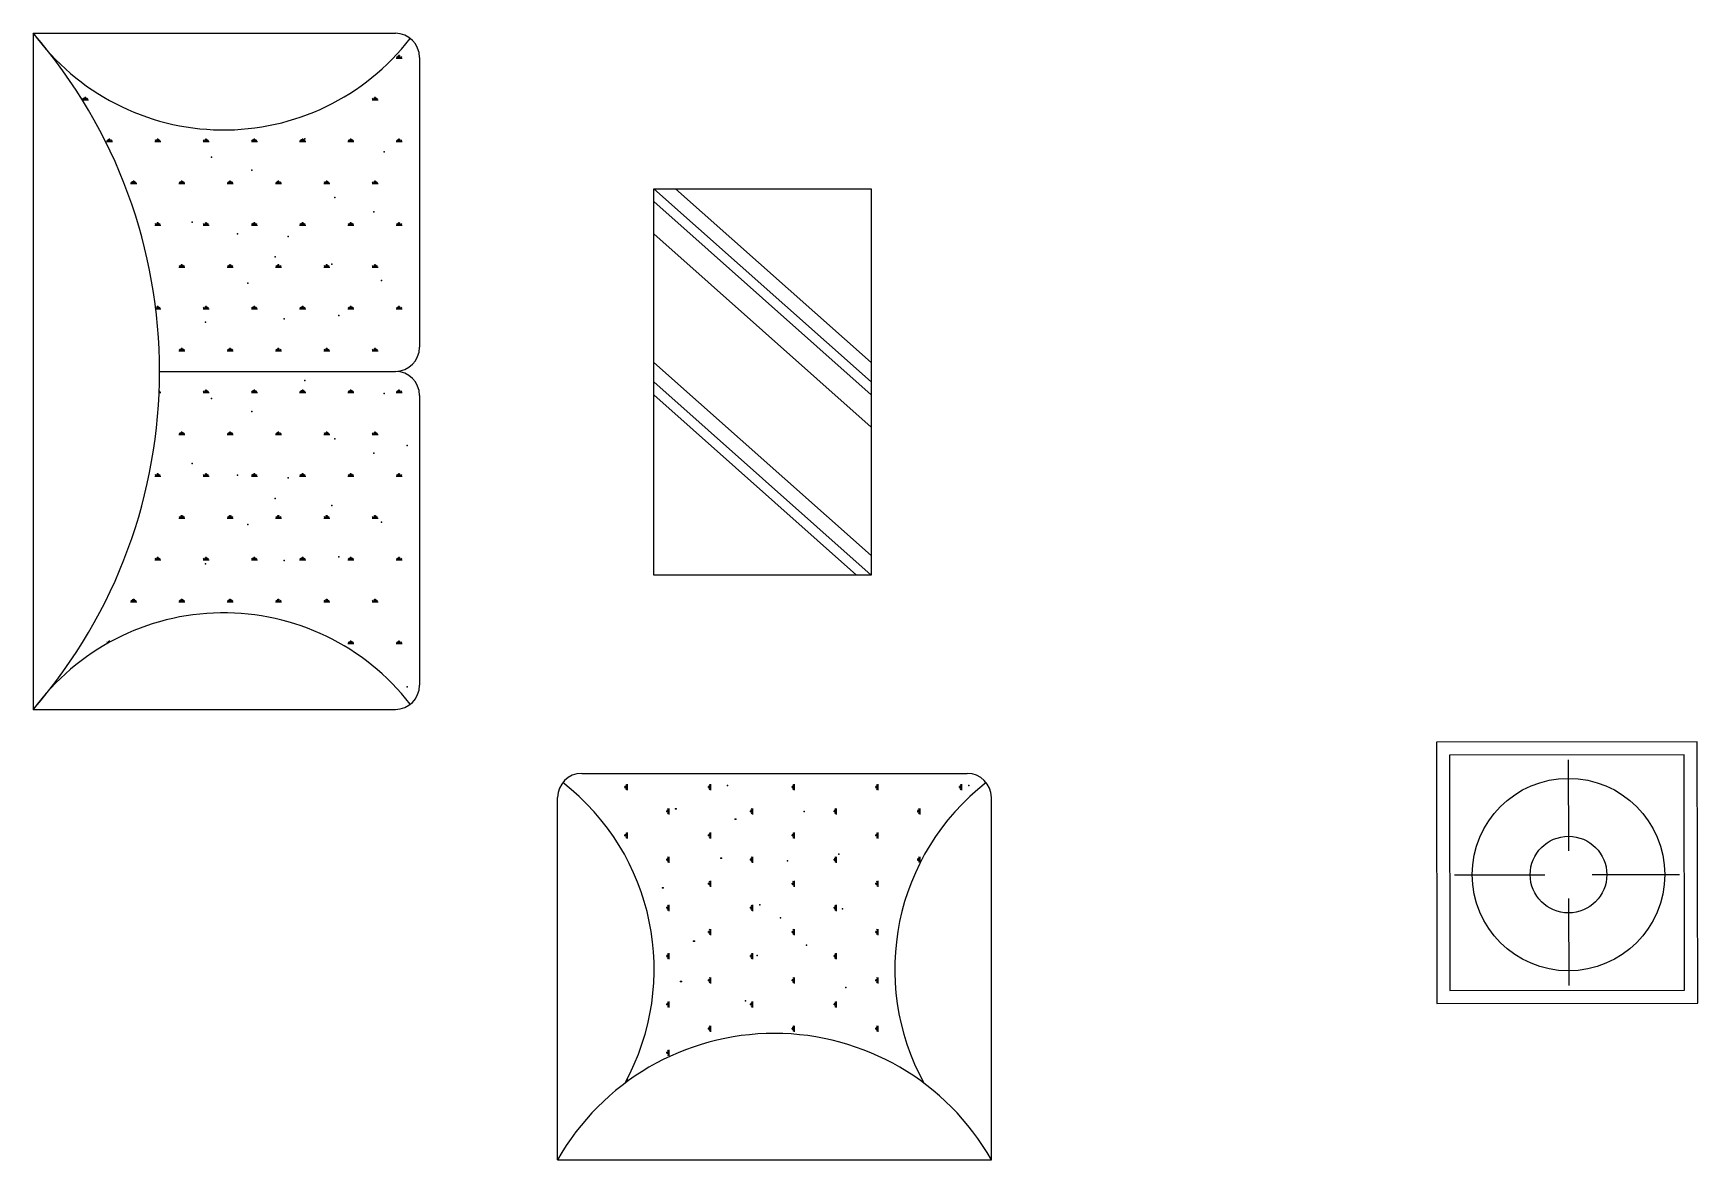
# Model space of a CAD drawing. Extents: x -42728 to 99010, y -18674 to 47645.
# Drawn here: x -4354 to -906, y 2883 to 5215 of the extents above; entities that cross this region are included whole.
import ezdxf

# ---------------------------------------------------------------- set-up
doc = ezdxf.new("R2010")
doc.units = 0
doc.header["$LTSCALE"] = 100
doc.header["$MEASUREMENT"] = 0
doc.layers.add('1-门窗', color=3, linetype='CONTINUOUS')

msp = doc.modelspace()

# ---------------------------------------------------------------- linework, layer by layer
at = {"layer": '1-门窗'}
for p, q in [((-4353.64968, 5215.0431), (-4353.64968, 3815.0431)), ((-4353.64968, 5215.0431), (-3603.64968, 5215.0431)), ((-3601.97936, 5163.86739), (-3589.47936, 5163.86739)), ((-3598.85443, 5163.86739), (-3600.85443, 5167.33149)), ((-3597.29186, 5163.86739), (-3597.29186, 5168.86739)), ((-3595.72936, 5163.86739), (-3595.72936, 5170.11739)), ((-3594.16686, 5163.86739), (-3594.16686, 5168.86739)), ((-3592.60439, 5163.86744), (-3590.60439, 5167.33155)), ((-3553.64968, 5165.0431), (-3553.64968, 4565.0431)), ((-4251.97936, 5077.26485), (-4239.47936, 5077.26485)), ((-4248.85443, 5077.26485), (-4250.85443, 5080.72895)), ((-4247.29186, 5077.26485), (-4247.29186, 5082.26485)), ((-4245.72936, 5077.26485), (-4245.72936, 5083.51485)), ((-4244.16686, 5077.26485), (-4244.16686, 5082.26485)), ((-4242.60439, 5077.2649), (-4240.60439, 5080.72901)), ((-3651.97936, 5077.26485), (-3639.47936, 5077.26485)), ((-3648.85443, 5077.26485), (-3650.85443, 5080.72895)), ((-3647.29186, 5077.26485), (-3647.29186, 5082.26485)), ((-3645.72936, 5077.26485), (-3645.72936, 5083.51485)), ((-3644.16686, 5077.26485), (-3644.16686, 5082.26485)), ((-3642.60439, 5077.2649), (-3640.60439, 5080.72901)), ((-4201.97936, 4990.6623), (-4189.47936, 4990.6623)), ((-4198.85443, 4990.66231), (-4200.85443, 4994.12641)), ((-4197.29186, 4990.6623), (-4197.29186, 4995.6623)), ((-4195.72936, 4990.6623), (-4195.72936, 4996.9123)), ((-4194.16686, 4990.6623), (-4194.16686, 4995.6623)), ((-4192.60439, 4990.66236), (-4190.60439, 4994.12647)), ((-4101.97936, 4990.6623), (-4089.47936, 4990.6623)), ((-4098.85443, 4990.66231), (-4100.85443, 4994.12641)), ((-4097.29186, 4990.6623), (-4097.29186, 4995.6623)), ((-4095.72936, 4990.6623), (-4095.72936, 4996.9123)), ((-4094.16686, 4990.6623), (-4094.16686, 4995.6623)), ((-4092.60439, 4990.66236), (-4090.60439, 4994.12647)), ((-4001.97936, 4990.6623), (-3989.47936, 4990.6623)), ((-3998.85443, 4990.66231), (-4000.85443, 4994.12641)), ((-3997.29186, 4990.6623), (-3997.29186, 4995.6623)), ((-3995.72936, 4990.6623), (-3995.72936, 4996.9123)), ((-3994.16686, 4990.6623), (-3994.16686, 4995.6623)), ((-3992.60439, 4990.66236), (-3990.60439, 4994.12647)), ((-3901.97936, 4990.6623), (-3889.47936, 4990.6623)), ((-3898.85443, 4990.66231), (-3900.85443, 4994.12641)), ((-3897.29186, 4990.6623), (-3897.29186, 4995.6623)), ((-3895.72936, 4990.6623), (-3895.72936, 4996.9123)), ((-3894.16686, 4990.6623), (-3894.16686, 4995.6623)), ((-3892.60439, 4990.66236), (-3890.60439, 4994.12647)), ((-3801.97936, 4990.6623), (-3789.47936, 4990.6623)), ((-3798.85443, 4990.66231), (-3800.85443, 4994.12641)), ((-3797.29186, 4990.6623), (-3797.29186, 4995.6623)), ((-3795.72936, 4990.6623), (-3795.72936, 4996.9123)), ((-3794.16686, 4990.6623), (-3794.16686, 4995.6623)), ((-3792.60439, 4990.66236), (-3790.60439, 4994.12647)), ((-3701.97936, 4990.6623), (-3689.47936, 4990.6623)), ((-3698.85443, 4990.66231), (-3700.85443, 4994.12641)), ((-3697.29186, 4990.6623), (-3697.29186, 4995.6623)), ((-3695.72936, 4990.6623), (-3695.72936, 4996.9123)), ((-3694.16686, 4990.6623), (-3694.16686, 4995.6623)), ((-3692.60439, 4990.66236), (-3690.60439, 4994.12647)), ((-3601.97936, 4990.6623), (-3589.47936, 4990.6623)), ((-3598.85443, 4990.66231), (-3600.85443, 4994.12641)), ((-3597.29186, 4990.6623), (-3597.29186, 4995.6623)), ((-3595.72936, 4990.6623), (-3595.72936, 4996.9123)), ((-3594.16686, 4990.6623), (-3594.16686, 4995.6623)), ((-3592.60439, 4990.66236), (-3590.60439, 4994.12647)), ((-4151.97936, 4904.05976), (-4139.47936, 4904.05976)), ((-4148.85443, 4904.05977), (-4150.85443, 4907.52387)), ((-4147.29186, 4904.05976), (-4147.29186, 4909.05976)), ((-4145.72936, 4904.05976), (-4145.72936, 4910.30976)), ((-4144.16686, 4904.05976), (-4144.16686, 4909.05976)), ((-4142.60439, 4904.05982), (-4140.60439, 4907.52392)), ((-4051.97936, 4904.05976), (-4039.47936, 4904.05976)), ((-4048.85443, 4904.05977), (-4050.85443, 4907.52387)), ((-4047.29186, 4904.05976), (-4047.29186, 4909.05976)), ((-4045.72936, 4904.05976), (-4045.72936, 4910.30976)), ((-4044.16686, 4904.05976), (-4044.16686, 4909.05976)), ((-4042.60439, 4904.05982), (-4040.60439, 4907.52392)), ((-3951.97936, 4904.05976), (-3939.47936, 4904.05976)), ((-3948.85443, 4904.05977), (-3950.85443, 4907.52387)), ((-3947.29186, 4904.05976), (-3947.29186, 4909.05976)), ((-3945.72936, 4904.05976), (-3945.72936, 4910.30976)), ((-3944.16686, 4904.05976), (-3944.16686, 4909.05976)), ((-3942.60439, 4904.05982), (-3940.60439, 4907.52392)), ((-3851.97936, 4904.05976), (-3839.47936, 4904.05976)), ((-3848.85443, 4904.05977), (-3850.85443, 4907.52387)), ((-3847.29186, 4904.05976), (-3847.29186, 4909.05976)), ((-3845.72936, 4904.05976), (-3845.72936, 4910.30976)), ((-3844.16686, 4904.05976), (-3844.16686, 4909.05976)), ((-3842.60439, 4904.05982), (-3840.60439, 4907.52392)), ((-3751.97936, 4904.05976), (-3739.47936, 4904.05976)), ((-3748.85443, 4904.05977), (-3750.85443, 4907.52387)), ((-3747.29186, 4904.05976), (-3747.29186, 4909.05976)), ((-3745.72936, 4904.05976), (-3745.72936, 4910.30976)), ((-3744.16686, 4904.05976), (-3744.16686, 4909.05976)), ((-3742.60439, 4904.05982), (-3740.60439, 4907.52392)), ((-3651.97936, 4904.05976), (-3639.47936, 4904.05976)), ((-3648.85443, 4904.05977), (-3650.85443, 4907.52387)), ((-3647.29186, 4904.05976), (-3647.29186, 4909.05976)), ((-3645.72936, 4904.05976), (-3645.72936, 4910.30976)), ((-3644.16686, 4904.05976), (-3644.16686, 4909.05976)), ((-3642.60439, 4904.05982), (-3640.60439, 4907.52392)), ((-2618.64365, 4493.3061), (-3068.64365, 4893.3061)), ((-3068.64365, 4093.3061), (-3068.64365, 4893.3061)), ((-3068.64365, 4893.3061), (-2618.64365, 4893.3061)), ((-2618.64365, 4466.547), (-3068.64365, 4866.547)), ((-2618.64365, 4533.44475), (-3023.48767, 4893.3061)), ((-2618.64365, 4893.3061), (-2618.64365, 4093.3061)), ((-4101.97936, 4817.45722), (-4089.47936, 4817.45722)), ((-4098.85443, 4817.45723), (-4100.85443, 4820.92133)), ((-4097.29186, 4817.45722), (-4097.29186, 4822.45722)), ((-4095.72936, 4817.45722), (-4095.72936, 4823.70722)), ((-4094.16686, 4817.45722), (-4094.16686, 4822.45722)), ((-4092.60439, 4817.45728), (-4090.60439, 4820.92138)), ((-4001.97936, 4817.45722), (-3989.47936, 4817.45722)), ((-3998.85443, 4817.45723), (-4000.85443, 4820.92133)), ((-3997.29186, 4817.45722), (-3997.29186, 4822.45722)), ((-3995.72936, 4817.45722), (-3995.72936, 4823.70722)), ((-3994.16686, 4817.45722), (-3994.16686, 4822.45722)), ((-3992.60439, 4817.45728), (-3990.60439, 4820.92138)), ((-3901.97936, 4817.45722), (-3889.47936, 4817.45722)), ((-3898.85443, 4817.45723), (-3900.85443, 4820.92133)), ((-3897.29186, 4817.45722), (-3897.29186, 4822.45722)), ((-3895.72936, 4817.45722), (-3895.72936, 4823.70722)), ((-3894.16686, 4817.45722), (-3894.16686, 4822.45722)), ((-3892.60439, 4817.45728), (-3890.60439, 4820.92138)), ((-3801.97936, 4817.45722), (-3789.47936, 4817.45722)), ((-3798.85443, 4817.45723), (-3800.85443, 4820.92133)), ((-3797.29186, 4817.45722), (-3797.29186, 4822.45722)), ((-3795.72936, 4817.45722), (-3795.72936, 4823.70722)), ((-3794.16686, 4817.45722), (-3794.16686, 4822.45722)), ((-3792.60439, 4817.45728), (-3790.60439, 4820.92138)), ((-3701.97936, 4817.45722), (-3689.47936, 4817.45722)), ((-3698.85443, 4817.45723), (-3700.85443, 4820.92133)), ((-3697.29186, 4817.45722), (-3697.29186, 4822.45722)), ((-3695.72936, 4817.45722), (-3695.72936, 4823.70722)), ((-3694.16686, 4817.45722), (-3694.16686, 4822.45722)), ((-3692.60439, 4817.45728), (-3690.60439, 4820.92138)), ((-3601.97936, 4817.45722), (-3589.47936, 4817.45722)), ((-3598.85443, 4817.45723), (-3600.85443, 4820.92133)), ((-3597.29186, 4817.45722), (-3597.29186, 4822.45722)), ((-3595.72936, 4817.45722), (-3595.72936, 4823.70722)), ((-3594.16686, 4817.45722), (-3594.16686, 4822.45722)), ((-3592.60439, 4817.45728), (-3590.60439, 4820.92138)), ((-2618.64365, 4399.64926), (-3068.64365, 4799.64926)), ((-4051.97936, 4730.85468), (-4039.47936, 4730.85468)), ((-4048.85443, 4730.85468), (-4050.85443, 4734.31879)), ((-4047.29186, 4730.85468), (-4047.29186, 4735.85468)), ((-4045.72936, 4730.85468), (-4045.72936, 4737.10468)), ((-4044.16686, 4730.85468), (-4044.16686, 4735.85468)), ((-4042.60439, 4730.85474), (-4040.60439, 4734.31884)), ((-3951.97936, 4730.85468), (-3939.47936, 4730.85468)), ((-3948.85443, 4730.85468), (-3950.85443, 4734.31879)), ((-3947.29186, 4730.85468), (-3947.29186, 4735.85468)), ((-3945.72936, 4730.85468), (-3945.72936, 4737.10468)), ((-3944.16686, 4730.85468), (-3944.16686, 4735.85468)), ((-3942.60439, 4730.85474), (-3940.60439, 4734.31884)), ((-3851.97936, 4730.85468), (-3839.47936, 4730.85468)), ((-3848.85443, 4730.85468), (-3850.85443, 4734.31879)), ((-3847.29186, 4730.85468), (-3847.29186, 4735.85468)), ((-3845.72936, 4730.85468), (-3845.72936, 4737.10468)), ((-3844.16686, 4730.85468), (-3844.16686, 4735.85468)), ((-3842.60439, 4730.85474), (-3840.60439, 4734.31884)), ((-3751.97936, 4730.85468), (-3739.47936, 4730.85468)), ((-3748.85443, 4730.85468), (-3750.85443, 4734.31879)), ((-3747.29186, 4730.85468), (-3747.29186, 4735.85468)), ((-3745.72936, 4730.85468), (-3745.72936, 4737.10468)), ((-3744.16686, 4730.85468), (-3744.16686, 4735.85468)), ((-3742.60439, 4730.85474), (-3740.60439, 4734.31884)), ((-3651.97936, 4730.85468), (-3639.47936, 4730.85468)), ((-3648.85443, 4730.85468), (-3650.85443, 4734.31879)), ((-3647.29186, 4730.85468), (-3647.29186, 4735.85468)), ((-3645.72936, 4730.85468), (-3645.72936, 4737.10468)), ((-3644.16686, 4730.85468), (-3644.16686, 4735.85468)), ((-3642.60439, 4730.85474), (-3640.60439, 4734.31884)), ((-4098.85443, 4644.25214), (-4100.3656, 4646.86958)), ((-4100.04325, 4644.25214), (-4089.47936, 4644.25214)), ((-4097.29186, 4644.25214), (-4097.29186, 4649.25214)), ((-4095.72936, 4644.25214), (-4095.72936, 4650.50214)), ((-4094.16686, 4644.25214), (-4094.16686, 4649.25214)), ((-4092.60439, 4644.2522), (-4090.60439, 4647.7163)), ((-4001.97936, 4644.25214), (-3989.47936, 4644.25214)), ((-3998.85443, 4644.25214), (-4000.85443, 4647.71625)), ((-3997.29186, 4644.25214), (-3997.29186, 4649.25214)), ((-3995.72936, 4644.25214), (-3995.72936, 4650.50214)), ((-3994.16686, 4644.25214), (-3994.16686, 4649.25214)), ((-3992.60439, 4644.2522), (-3990.60439, 4647.7163)), ((-3901.97936, 4644.25214), (-3889.47936, 4644.25214)), ((-3898.85443, 4644.25214), (-3900.85443, 4647.71625)), ((-3897.29186, 4644.25214), (-3897.29186, 4649.25214)), ((-3895.72936, 4644.25214), (-3895.72936, 4650.50214)), ((-3894.16686, 4644.25214), (-3894.16686, 4649.25214)), ((-3892.60439, 4644.2522), (-3890.60439, 4647.7163)), ((-3801.97936, 4644.25214), (-3789.47936, 4644.25214)), ((-3798.85443, 4644.25214), (-3800.85443, 4647.71625)), ((-3797.29186, 4644.25214), (-3797.29186, 4649.25214)), ((-3795.72936, 4644.25214), (-3795.72936, 4650.50214)), ((-3794.16686, 4644.25214), (-3794.16686, 4649.25214)), ((-3792.60439, 4644.2522), (-3790.60439, 4647.7163)), ((-3701.97936, 4644.25214), (-3689.47936, 4644.25214)), ((-3698.85443, 4644.25214), (-3700.85443, 4647.71625)), ((-3697.29186, 4644.25214), (-3697.29186, 4649.25214)), ((-3695.72936, 4644.25214), (-3695.72936, 4650.50214)), ((-3694.16686, 4644.25214), (-3694.16686, 4649.25214)), ((-3692.60439, 4644.2522), (-3690.60439, 4647.7163)), ((-3601.97936, 4644.25214), (-3589.47936, 4644.25214)), ((-3598.85443, 4644.25214), (-3600.85443, 4647.71625)), ((-3597.29186, 4644.25214), (-3597.29186, 4649.25214)), ((-3595.72936, 4644.25214), (-3595.72936, 4650.50214)), ((-3594.16686, 4644.25214), (-3594.16686, 4649.25214)), ((-3592.60439, 4644.2522), (-3590.60439, 4647.7163)), ((-4051.97936, 4557.6496), (-4039.47936, 4557.6496)), ((-4048.85443, 4557.6496), (-4050.85443, 4561.11371)), ((-4047.29186, 4557.6496), (-4047.29186, 4562.6496)), ((-4045.72936, 4557.6496), (-4045.72936, 4563.8996)), ((-4044.16686, 4557.6496), (-4044.16686, 4562.6496)), ((-4042.60439, 4557.64966), (-4040.60439, 4561.11376)), ((-3951.97936, 4557.6496), (-3939.47936, 4557.6496)), ((-3948.85443, 4557.6496), (-3950.85443, 4561.11371)), ((-3947.29186, 4557.6496), (-3947.29186, 4562.6496)), ((-3945.72936, 4557.6496), (-3945.72936, 4563.8996)), ((-3944.16686, 4557.6496), (-3944.16686, 4562.6496)), ((-3942.60439, 4557.64966), (-3940.60439, 4561.11376)), ((-3851.97936, 4557.6496), (-3839.47936, 4557.6496)), ((-3848.85443, 4557.6496), (-3850.85443, 4561.11371)), ((-3847.29186, 4557.6496), (-3847.29186, 4562.6496)), ((-3845.72936, 4557.6496), (-3845.72936, 4563.8996)), ((-3844.16686, 4557.6496), (-3844.16686, 4562.6496)), ((-3842.60439, 4557.64966), (-3840.60439, 4561.11376)), ((-3751.97936, 4557.6496), (-3739.47936, 4557.6496)), ((-3748.85443, 4557.6496), (-3750.85443, 4561.11371)), ((-3747.29186, 4557.6496), (-3747.29186, 4562.6496)), ((-3745.72936, 4557.6496), (-3745.72936, 4563.8996)), ((-3744.16686, 4557.6496), (-3744.16686, 4562.6496)), ((-3742.60439, 4557.64966), (-3740.60439, 4561.11376)), ((-3651.97936, 4557.6496), (-3639.47936, 4557.6496)), ((-3648.85443, 4557.6496), (-3650.85443, 4561.11371)), ((-3647.29186, 4557.6496), (-3647.29186, 4562.6496)), ((-3645.72936, 4557.6496), (-3645.72936, 4563.8996)), ((-3644.16686, 4557.6496), (-3644.16686, 4562.6496)), ((-3642.60439, 4557.64966), (-3640.60439, 4561.11376)), ((-2618.64365, 4133.44475), (-3068.64365, 4533.44475)), ((-4092.19695, 4515.0431), (-3603.64968, 4515.0431)), ((-2618.64365, 4093.3061), (-3068.64365, 4493.3061)), ((-4093.10371, 4471.04706), (-4089.47936, 4471.04706)), ((-4092.60439, 4471.04712), (-4090.60439, 4474.51122)), ((-4001.97936, 4471.04706), (-3989.47936, 4471.04706)), ((-3998.85443, 4471.04706), (-4000.85443, 4474.51117)), ((-3997.29186, 4471.04706), (-3997.29186, 4476.04706)), ((-3995.72936, 4471.04706), (-3995.72936, 4477.29706)), ((-3994.16686, 4471.04706), (-3994.16686, 4476.04706)), ((-3992.60439, 4471.04712), (-3990.60439, 4474.51122)), ((-3901.97936, 4471.04706), (-3889.47936, 4471.04706)), ((-3898.85443, 4471.04706), (-3900.85443, 4474.51117)), ((-3897.29186, 4471.04706), (-3897.29186, 4476.04706)), ((-3895.72936, 4471.04706), (-3895.72936, 4477.29706)), ((-3894.16686, 4471.04706), (-3894.16686, 4476.04706)), ((-3892.60439, 4471.04712), (-3890.60439, 4474.51122)), ((-3801.97936, 4471.04706), (-3789.47936, 4471.04706)), ((-3798.85443, 4471.04706), (-3800.85443, 4474.51117)), ((-3797.29186, 4471.04706), (-3797.29186, 4476.04706)), ((-3795.72936, 4471.04706), (-3795.72936, 4477.29706)), ((-3794.16686, 4471.04706), (-3794.16686, 4476.04706)), ((-3792.60439, 4471.04712), (-3790.60439, 4474.51122)), ((-3701.97936, 4471.04706), (-3689.47936, 4471.04706)), ((-3698.85443, 4471.04706), (-3700.85443, 4474.51117)), ((-3697.29186, 4471.04706), (-3697.29186, 4476.04706)), ((-3695.72936, 4471.04706), (-3695.72936, 4477.29706)), ((-3694.16686, 4471.04706), (-3694.16686, 4476.04706)), ((-3692.60439, 4471.04712), (-3690.60439, 4474.51122)), ((-3601.97936, 4471.04706), (-3589.47936, 4471.04706)), ((-3598.85443, 4471.04706), (-3600.85443, 4474.51117)), ((-3597.29186, 4471.04706), (-3597.29186, 4476.04706)), ((-3595.72936, 4471.04706), (-3595.72936, 4477.29706)), ((-3594.16686, 4471.04706), (-3594.16686, 4476.04706)), ((-3592.60439, 4471.04712), (-3590.60439, 4474.51122)), ((-3553.64968, 4465.0431), (-3553.64968, 3865.0431)), ((-2648.74764, 4093.3061), (-3068.64365, 4466.547)), ((-3553.64968, 4415.0431), (-3553.64968, 3915.0431)), ((-4051.97936, 4384.44452), (-4039.47936, 4384.44452)), ((-4048.85443, 4384.44452), (-4050.85443, 4387.90862)), ((-4047.29186, 4384.44452), (-4047.29186, 4389.44452)), ((-4045.72936, 4384.44452), (-4045.72936, 4390.69452)), ((-4044.16686, 4384.44452), (-4044.16686, 4389.44452)), ((-4042.60439, 4384.44458), (-4040.60439, 4387.90868)), ((-3951.97936, 4384.44452), (-3939.47936, 4384.44452)), ((-3948.85443, 4384.44452), (-3950.85443, 4387.90862)), ((-3947.29186, 4384.44452), (-3947.29186, 4389.44452)), ((-3945.72936, 4384.44452), (-3945.72936, 4390.69452)), ((-3944.16686, 4384.44452), (-3944.16686, 4389.44452)), ((-3942.60439, 4384.44458), (-3940.60439, 4387.90868)), ((-3851.97936, 4384.44452), (-3839.47936, 4384.44452)), ((-3848.85443, 4384.44452), (-3850.85443, 4387.90862)), ((-3847.29186, 4384.44452), (-3847.29186, 4389.44452)), ((-3845.72936, 4384.44452), (-3845.72936, 4390.69452)), ((-3844.16686, 4384.44452), (-3844.16686, 4389.44452)), ((-3842.60439, 4384.44458), (-3840.60439, 4387.90868)), ((-3751.97936, 4384.44452), (-3739.47936, 4384.44452)), ((-3748.85443, 4384.44452), (-3750.85443, 4387.90862)), ((-3747.29186, 4384.44452), (-3747.29186, 4389.44452)), ((-3745.72936, 4384.44452), (-3745.72936, 4390.69452)), ((-3744.16686, 4384.44452), (-3744.16686, 4389.44452)), ((-3742.60439, 4384.44458), (-3740.60439, 4387.90868)), ((-3651.97936, 4384.44452), (-3639.47936, 4384.44452)), ((-3648.85443, 4384.44452), (-3650.85443, 4387.90862)), ((-3647.29186, 4384.44452), (-3647.29186, 4389.44452)), ((-3645.72936, 4384.44452), (-3645.72936, 4390.69452)), ((-3644.16686, 4384.44452), (-3644.16686, 4389.44452)), ((-3642.60439, 4384.44458), (-3640.60439, 4387.90868)), ((-4101.97936, 4297.84198), (-4089.47936, 4297.84198)), ((-4098.85443, 4297.84198), (-4100.85443, 4301.30608)), ((-4097.29186, 4297.84198), (-4097.29186, 4302.84198)), ((-4095.72936, 4297.84198), (-4095.72936, 4304.09198)), ((-4094.16686, 4297.84198), (-4094.16686, 4302.84198)), ((-4092.60439, 4297.84204), (-4090.60439, 4301.30614)), ((-4001.97936, 4297.84198), (-3989.47936, 4297.84198)), ((-3998.85443, 4297.84198), (-4000.85443, 4301.30608)), ((-3997.29186, 4297.84198), (-3997.29186, 4302.84198)), ((-3995.72936, 4297.84198), (-3995.72936, 4304.09198)), ((-3994.16686, 4297.84198), (-3994.16686, 4302.84198)), ((-3992.60439, 4297.84204), (-3990.60439, 4301.30614)), ((-3901.97936, 4297.84198), (-3889.47936, 4297.84198)), ((-3898.85443, 4297.84198), (-3900.85443, 4301.30608)), ((-3897.29186, 4297.84198), (-3897.29186, 4302.84198)), ((-3895.72936, 4297.84198), (-3895.72936, 4304.09198)), ((-3894.16686, 4297.84198), (-3894.16686, 4302.84198)), ((-3892.60439, 4297.84204), (-3890.60439, 4301.30614)), ((-3801.97936, 4297.84198), (-3789.47936, 4297.84198)), ((-3798.85443, 4297.84198), (-3800.85443, 4301.30608)), ((-3797.29186, 4297.84198), (-3797.29186, 4302.84198)), ((-3795.72936, 4297.84198), (-3795.72936, 4304.09198)), ((-3794.16686, 4297.84198), (-3794.16686, 4302.84198)), ((-3792.60439, 4297.84204), (-3790.60439, 4301.30614)), ((-3701.97936, 4297.84198), (-3689.47936, 4297.84198)), ((-3698.85443, 4297.84198), (-3700.85443, 4301.30608)), ((-3697.29186, 4297.84198), (-3697.29186, 4302.84198)), ((-3695.72936, 4297.84198), (-3695.72936, 4304.09198)), ((-3694.16686, 4297.84198), (-3694.16686, 4302.84198)), ((-3692.60439, 4297.84204), (-3690.60439, 4301.30614)), ((-3601.97936, 4297.84198), (-3589.47936, 4297.84198)), ((-3598.85443, 4297.84198), (-3600.85443, 4301.30608)), ((-3597.29186, 4297.84198), (-3597.29186, 4302.84198)), ((-3595.72936, 4297.84198), (-3595.72936, 4304.09198)), ((-3594.16686, 4297.84198), (-3594.16686, 4302.84198)), ((-3592.60439, 4297.84204), (-3590.60439, 4301.30614)), ((-4051.97936, 4211.23944), (-4039.47936, 4211.23944)), ((-4048.85443, 4211.23944), (-4050.85443, 4214.70354)), ((-4047.29186, 4211.23944), (-4047.29186, 4216.23944)), ((-4045.72936, 4211.23944), (-4045.72936, 4217.48944)), ((-4044.16686, 4211.23944), (-4044.16686, 4216.23944)), ((-4042.60439, 4211.2395), (-4040.60439, 4214.7036)), ((-3951.97936, 4211.23944), (-3939.47936, 4211.23944)), ((-3948.85443, 4211.23944), (-3950.85443, 4214.70354)), ((-3947.29186, 4211.23944), (-3947.29186, 4216.23944)), ((-3945.72936, 4211.23944), (-3945.72936, 4217.48944)), ((-3944.16686, 4211.23944), (-3944.16686, 4216.23944)), ((-3942.60439, 4211.2395), (-3940.60439, 4214.7036)), ((-3851.97936, 4211.23944), (-3839.47936, 4211.23944)), ((-3848.85443, 4211.23944), (-3850.85443, 4214.70354)), ((-3847.29186, 4211.23944), (-3847.29186, 4216.23944)), ((-3845.72936, 4211.23944), (-3845.72936, 4217.48944)), ((-3844.16686, 4211.23944), (-3844.16686, 4216.23944)), ((-3842.60439, 4211.2395), (-3840.60439, 4214.7036)), ((-3751.97936, 4211.23944), (-3739.47936, 4211.23944)), ((-3748.85443, 4211.23944), (-3750.85443, 4214.70354)), ((-3747.29186, 4211.23944), (-3747.29186, 4216.23944)), ((-3745.72936, 4211.23944), (-3745.72936, 4217.48944)), ((-3744.16686, 4211.23944), (-3744.16686, 4216.23944)), ((-3742.60439, 4211.2395), (-3740.60439, 4214.7036)), ((-3651.97936, 4211.23944), (-3639.47936, 4211.23944)), ((-3648.85443, 4211.23944), (-3650.85443, 4214.70354)), ((-3647.29186, 4211.23944), (-3647.29186, 4216.23944)), ((-3645.72936, 4211.23944), (-3645.72936, 4217.48944)), ((-3644.16686, 4211.23944), (-3644.16686, 4216.23944)), ((-3642.60439, 4211.2395), (-3640.60439, 4214.7036)), ((-4101.97936, 4124.6369), (-4089.47936, 4124.6369)), ((-4098.85443, 4124.6369), (-4100.85443, 4128.101)), ((-4097.29186, 4124.6369), (-4097.29186, 4129.6369)), ((-4095.72936, 4124.6369), (-4095.72936, 4130.8869)), ((-4094.16686, 4124.6369), (-4094.16686, 4129.6369)), ((-4092.60439, 4124.63696), (-4090.60439, 4128.10106)), ((-4001.97936, 4124.6369), (-3989.47936, 4124.6369)), ((-3998.85443, 4124.6369), (-4000.85443, 4128.101)), ((-3997.29186, 4124.6369), (-3997.29186, 4129.6369)), ((-3995.72936, 4124.6369), (-3995.72936, 4130.8869)), ((-3994.16686, 4124.6369), (-3994.16686, 4129.6369)), ((-3992.60439, 4124.63696), (-3990.60439, 4128.10106)), ((-3901.97936, 4124.6369), (-3889.47936, 4124.6369)), ((-3898.85443, 4124.6369), (-3900.85443, 4128.101)), ((-3897.29186, 4124.6369), (-3897.29186, 4129.6369)), ((-3895.72936, 4124.6369), (-3895.72936, 4130.8869)), ((-3894.16686, 4124.6369), (-3894.16686, 4129.6369)), ((-3892.60439, 4124.63696), (-3890.60439, 4128.10106)), ((-3801.97936, 4124.6369), (-3789.47936, 4124.6369)), ((-3798.85443, 4124.6369), (-3800.85443, 4128.101)), ((-3797.29186, 4124.6369), (-3797.29186, 4129.6369)), ((-3795.72936, 4124.6369), (-3795.72936, 4130.8869)), ((-3794.16686, 4124.6369), (-3794.16686, 4129.6369)), ((-3792.60439, 4124.63696), (-3790.60439, 4128.10106)), ((-3701.97936, 4124.6369), (-3689.47936, 4124.6369)), ((-3698.85443, 4124.6369), (-3700.85443, 4128.101)), ((-3697.29186, 4124.6369), (-3697.29186, 4129.6369)), ((-3695.72936, 4124.6369), (-3695.72936, 4130.8869)), ((-3694.16686, 4124.6369), (-3694.16686, 4129.6369)), ((-3692.60439, 4124.63696), (-3690.60439, 4128.10106)), ((-3601.97936, 4124.6369), (-3589.47936, 4124.6369)), ((-3598.85443, 4124.6369), (-3600.85443, 4128.101)), ((-3597.29186, 4124.6369), (-3597.29186, 4129.6369)), ((-3595.72936, 4124.6369), (-3595.72936, 4130.8869)), ((-3594.16686, 4124.6369), (-3594.16686, 4129.6369)), ((-3592.60439, 4124.63696), (-3590.60439, 4128.10106)), ((-2618.64365, 4093.3061), (-3068.64365, 4093.3061)), ((-4151.97936, 4038.03436), (-4139.47936, 4038.03436)), ((-4148.85443, 4038.03436), (-4150.85443, 4041.49846)), ((-4147.29186, 4038.03436), (-4147.29186, 4043.03436)), ((-4145.72936, 4038.03436), (-4145.72936, 4044.28436)), ((-4144.16686, 4038.03436), (-4144.16686, 4043.03436)), ((-4142.60439, 4038.03442), (-4140.60439, 4041.49852)), ((-4051.97936, 4038.03436), (-4039.47936, 4038.03436)), ((-4048.85443, 4038.03436), (-4050.85443, 4041.49846)), ((-4047.29186, 4038.03436), (-4047.29186, 4043.03436)), ((-4045.72936, 4038.03436), (-4045.72936, 4044.28436)), ((-4044.16686, 4038.03436), (-4044.16686, 4043.03436)), ((-4042.60439, 4038.03442), (-4040.60439, 4041.49852)), ((-3951.97936, 4038.03436), (-3939.47936, 4038.03436)), ((-3948.85443, 4038.03436), (-3950.85443, 4041.49846)), ((-3947.29186, 4038.03436), (-3947.29186, 4043.03436)), ((-3945.72936, 4038.03436), (-3945.72936, 4044.28436)), ((-3944.16686, 4038.03436), (-3944.16686, 4043.03436)), ((-3942.60439, 4038.03442), (-3940.60439, 4041.49852)), ((-3851.97936, 4038.03436), (-3839.47936, 4038.03436)), ((-3848.85443, 4038.03436), (-3850.85443, 4041.49846)), ((-3847.29186, 4038.03436), (-3847.29186, 4043.03436)), ((-3845.72936, 4038.03436), (-3845.72936, 4044.28436)), ((-3844.16686, 4038.03436), (-3844.16686, 4043.03436)), ((-3842.60439, 4038.03442), (-3840.60439, 4041.49852)), ((-3751.97936, 4038.03436), (-3739.47936, 4038.03436)), ((-3748.85443, 4038.03436), (-3750.85443, 4041.49846)), ((-3747.29186, 4038.03436), (-3747.29186, 4043.03436)), ((-3745.72936, 4038.03436), (-3745.72936, 4044.28436)), ((-3744.16686, 4038.03436), (-3744.16686, 4043.03436)), ((-3742.60439, 4038.03442), (-3740.60439, 4041.49852)), ((-3651.97936, 4038.03436), (-3639.47936, 4038.03436)), ((-3648.85443, 4038.03436), (-3650.85443, 4041.49846)), ((-3647.29186, 4038.03436), (-3647.29186, 4043.03436)), ((-3645.72936, 4038.03436), (-3645.72936, 4044.28436)), ((-3644.16686, 4038.03436), (-3644.16686, 4043.03436)), ((-3642.60439, 4038.03442), (-3640.60439, 4041.49852)), ((-4201.97936, 3951.43182), (-4200.40354, 3951.43182)), ((-4199.23563, 3952.09208), (-4200.85443, 3954.89592)), ((-4197.29186, 3953.18162), (-4197.29186, 3956.43182)), ((-4195.72936, 3954.04904), (-4195.72936, 3957.68182)), ((-4194.16686, 3954.909), (-4194.16686, 3956.43182)), ((-3701.97936, 3951.43182), (-3689.47936, 3951.43182)), ((-3698.85443, 3951.43182), (-3700.85443, 3954.89592)), ((-3697.29186, 3951.43182), (-3697.29186, 3956.43182)), ((-3695.72936, 3951.43182), (-3695.72936, 3957.68182)), ((-3694.16686, 3951.43182), (-3694.16686, 3956.43182)), ((-3692.60439, 3951.43188), (-3690.60439, 3954.89598)), ((-3601.97936, 3951.43182), (-3589.47936, 3951.43182)), ((-3598.85443, 3951.43182), (-3600.85443, 3954.89592)), ((-3597.29186, 3951.43182), (-3597.29186, 3956.43182)), ((-3595.72936, 3951.43182), (-3595.72936, 3957.68182)), ((-3594.16686, 3951.43182), (-3594.16686, 3956.43182)), ((-3592.60439, 3951.43188), (-3590.60439, 3954.89598)), ((-4353.64968, 3815.0431), (-3603.64968, 3815.0431)), ((-3217.8075, 3682.63274), (-3119.37684, 3682.63274)), ((-3217.8075, 3682.63274), (-2469.37684, 3682.63274)), ((-3123.29737, 3655.42166), (-3128.29737, 3655.42166)), ((-3123.29742, 3656.98412), (-3126.76153, 3658.98412)), ((-3123.29737, 3647.60916), (-3123.29737, 3660.10916)), ((-3019.37684, 3682.63274), (-2419.37684, 3682.63274)), ((-2950.09228, 3655.42166), (-2955.09228, 3655.42166)), ((-2950.09234, 3656.98412), (-2953.55644, 3658.98412)), ((-2950.09228, 3647.60916), (-2950.09228, 3660.10916)), ((-2776.8872, 3655.42166), (-2781.8872, 3655.42166)), ((-2776.88726, 3656.98412), (-2780.35136, 3658.98412)), ((-2776.8872, 3647.60916), (-2776.8872, 3660.10916)), ((-2603.68212, 3655.42166), (-2608.68212, 3655.42166)), ((-2603.68218, 3656.98412), (-2607.14628, 3658.98412)), ((-2603.68212, 3647.60916), (-2603.68212, 3660.10916)), ((-2430.47704, 3655.42166), (-2435.47704, 3655.42166)), ((-2430.4771, 3656.98412), (-2433.9412, 3658.98412)), ((-2430.47704, 3647.60916), (-2430.47704, 3660.10916)), ((-3267.8075, 2882.63274), (-3267.8075, 3632.63274)), ((-3123.29737, 3653.85916), (-3129.54737, 3653.85916)), ((-3123.29737, 3652.29666), (-3128.29737, 3652.29666)), ((-3123.29736, 3650.73409), (-3126.76147, 3648.73409)), ((-2950.09228, 3653.85916), (-2956.34228, 3653.85916)), ((-2950.09228, 3652.29666), (-2955.09228, 3652.29666)), ((-2950.09228, 3650.73409), (-2953.55639, 3648.73409)), ((-2776.8872, 3653.85916), (-2783.1372, 3653.85916)), ((-2776.8872, 3652.29666), (-2781.8872, 3652.29666)), ((-2776.8872, 3650.73409), (-2780.35131, 3648.73409)), ((-2603.68212, 3653.85916), (-2609.93212, 3653.85916)), ((-2603.68212, 3652.29666), (-2608.68212, 3652.29666)), ((-2603.68212, 3650.73409), (-2607.14622, 3648.73409)), ((-2430.47704, 3653.85916), (-2436.72704, 3653.85916)), ((-2430.47704, 3652.29666), (-2435.47704, 3652.29666)), ((-2430.47704, 3650.73409), (-2433.94114, 3648.73409)), ((-2369.37684, 2882.63274), (-2369.37684, 3632.63274)), ((-3036.69482, 3603.85916), (-3042.94482, 3603.85916)), ((-3036.69482, 3605.42166), (-3041.69482, 3605.42166)), ((-3036.69482, 3602.29666), (-3041.69482, 3602.29666)), ((-3036.69488, 3606.98412), (-3040.15899, 3608.98412)), ((-3036.69482, 3600.73409), (-3040.15893, 3598.73409)), ((-3036.69482, 3597.60916), (-3036.69482, 3610.10916)), ((-2863.48974, 3603.85916), (-2869.73974, 3603.85916)), ((-2863.48974, 3605.42166), (-2868.48974, 3605.42166)), ((-2863.48974, 3602.29666), (-2868.48974, 3602.29666)), ((-2863.4898, 3606.98412), (-2866.9539, 3608.98412)), ((-2863.48974, 3600.73409), (-2866.95385, 3598.73409)), ((-2863.48974, 3597.60916), (-2863.48974, 3610.10916)), ((-2690.28466, 3603.85916), (-2696.53466, 3603.85916)), ((-2690.28466, 3605.42166), (-2695.28466, 3605.42166)), ((-2690.28466, 3602.29666), (-2695.28466, 3602.29666)), ((-2690.28472, 3606.98412), (-2693.74882, 3608.98412)), ((-2690.28466, 3600.73409), (-2693.74876, 3598.73409)), ((-2690.28466, 3597.60916), (-2690.28466, 3610.10916)), ((-2517.07958, 3603.85916), (-2523.32958, 3603.85916)), ((-2517.07958, 3605.42166), (-2522.07958, 3605.42166)), ((-2517.07958, 3602.29666), (-2522.07958, 3602.29666)), ((-2517.07964, 3606.98412), (-2520.54374, 3608.98412)), ((-2517.07958, 3600.73409), (-2520.54368, 3598.73409)), ((-2517.07958, 3597.60916), (-2517.07958, 3610.10916)), ((-3123.29737, 3553.85916), (-3129.54737, 3553.85916)), ((-3123.29737, 3555.42166), (-3128.29737, 3555.42166)), ((-3123.29737, 3552.29666), (-3128.29737, 3552.29666)), ((-3123.29742, 3556.98412), (-3126.76153, 3558.98412)), ((-3123.29736, 3550.73409), (-3126.76147, 3548.73409)), ((-3123.29737, 3547.60916), (-3123.29737, 3560.10916)), ((-2950.09228, 3553.85916), (-2956.34228, 3553.85916)), ((-2950.09228, 3555.42166), (-2955.09228, 3555.42166)), ((-2950.09228, 3552.29666), (-2955.09228, 3552.29666)), ((-2950.09234, 3556.98412), (-2953.55644, 3558.98412)), ((-2950.09228, 3550.73409), (-2953.55639, 3548.73409)), ((-2950.09228, 3547.60916), (-2950.09228, 3560.10916)), ((-2776.8872, 3553.85916), (-2783.1372, 3553.85916)), ((-2776.8872, 3555.42166), (-2781.8872, 3555.42166)), ((-2776.8872, 3552.29666), (-2781.8872, 3552.29666)), ((-2776.88726, 3556.98412), (-2780.35136, 3558.98412)), ((-2776.8872, 3550.73409), (-2780.35131, 3548.73409)), ((-2776.8872, 3547.60916), (-2776.8872, 3560.10916)), ((-2603.68212, 3553.85916), (-2609.93212, 3553.85916)), ((-2603.68212, 3555.42166), (-2608.68212, 3555.42166)), ((-2603.68212, 3552.29666), (-2608.68212, 3552.29666)), ((-2603.68218, 3556.98412), (-2607.14628, 3558.98412)), ((-2603.68212, 3550.73409), (-2607.14622, 3548.73409)), ((-2603.68212, 3547.60916), (-2603.68212, 3560.10916)), ((-3036.69482, 3503.85916), (-3042.94482, 3503.85916)), ((-3036.69482, 3505.42166), (-3041.69482, 3505.42166)), ((-3036.69482, 3502.29666), (-3041.69482, 3502.29666)), ((-3036.69488, 3506.98412), (-3040.15899, 3508.98412)), ((-3036.69482, 3500.73409), (-3040.15893, 3498.73409)), ((-3036.69482, 3497.60916), (-3036.69482, 3510.10916)), ((-2863.48974, 3503.85916), (-2869.73974, 3503.85916)), ((-2863.48974, 3505.42166), (-2868.48974, 3505.42166)), ((-2863.48974, 3502.29666), (-2868.48974, 3502.29666)), ((-2863.4898, 3506.98412), (-2866.9539, 3508.98412)), ((-2863.48974, 3500.73409), (-2866.95385, 3498.73409)), ((-2863.48974, 3497.60916), (-2863.48974, 3510.10916)), ((-2690.28466, 3503.85916), (-2696.53466, 3503.85916)), ((-2690.28466, 3505.42166), (-2695.28466, 3505.42166)), ((-2690.28466, 3502.29666), (-2695.28466, 3502.29666)), ((-2690.28472, 3506.98412), (-2693.74882, 3508.98412)), ((-2690.28466, 3500.73409), (-2693.74876, 3498.73409)), ((-2690.28466, 3497.60916), (-2690.28466, 3510.10916)), ((-2517.07958, 3503.85916), (-2523.32958, 3503.85916)), ((-2517.07958, 3505.42166), (-2522.07958, 3505.42166)), ((-2517.07958, 3502.29666), (-2522.07958, 3502.29666)), ((-2517.07964, 3506.98412), (-2520.54374, 3508.98412)), ((-2517.07958, 3500.73409), (-2520.54368, 3498.73409)), ((-2517.07958, 3497.60916), (-2517.07958, 3510.10916)), ((-2950.09228, 3453.85916), (-2956.34228, 3453.85916)), ((-2950.09228, 3455.42166), (-2955.09228, 3455.42166)), ((-2950.09228, 3452.29666), (-2955.09228, 3452.29666)), ((-2950.09234, 3456.98412), (-2953.55644, 3458.98412)), ((-2950.09228, 3450.73409), (-2953.55639, 3448.73409)), ((-2950.09228, 3447.60916), (-2950.09228, 3460.10916)), ((-2776.8872, 3453.85916), (-2783.1372, 3453.85916)), ((-2776.8872, 3455.42166), (-2781.8872, 3455.42166)), ((-2776.8872, 3452.29666), (-2781.8872, 3452.29666)), ((-2776.88726, 3456.98412), (-2780.35136, 3458.98412)), ((-2776.8872, 3450.73409), (-2780.35131, 3448.73409)), ((-2776.8872, 3447.60916), (-2776.8872, 3460.10916)), ((-2603.68212, 3453.85916), (-2609.93212, 3453.85916)), ((-2603.68212, 3455.42166), (-2608.68212, 3455.42166)), ((-2603.68212, 3452.29666), (-2608.68212, 3452.29666)), ((-2603.68218, 3456.98412), (-2607.14628, 3458.98412)), ((-2603.68212, 3450.73409), (-2607.14622, 3448.73409)), ((-2603.68212, 3447.60916), (-2603.68212, 3460.10916)), ((-3036.69482, 3403.85916), (-3042.94482, 3403.85916)), ((-3036.69482, 3405.42166), (-3041.69482, 3405.42166)), ((-3036.69482, 3402.29666), (-3041.69482, 3402.29666)), ((-3036.69488, 3406.98412), (-3040.15899, 3408.98412)), ((-3036.69482, 3400.73409), (-3040.15893, 3398.73409)), ((-3036.69482, 3397.60916), (-3036.69482, 3410.10916)), ((-2863.48974, 3403.85916), (-2869.73974, 3403.85916)), ((-2863.48974, 3405.42166), (-2868.48974, 3405.42166)), ((-2863.48974, 3402.29666), (-2868.48974, 3402.29666)), ((-2863.4898, 3406.98412), (-2866.9539, 3408.98412)), ((-2863.48974, 3400.73409), (-2866.95385, 3398.73409)), ((-2863.48974, 3397.60916), (-2863.48974, 3410.10916)), ((-2690.28466, 3403.85916), (-2696.53466, 3403.85916)), ((-2690.28466, 3405.42166), (-2695.28466, 3405.42166)), ((-2690.28466, 3402.29666), (-2695.28466, 3402.29666)), ((-2690.28472, 3406.98412), (-2693.74882, 3408.98412)), ((-2690.28466, 3400.73409), (-2693.74876, 3398.73409)), ((-2690.28466, 3397.60916), (-2690.28466, 3410.10916)), ((-2950.09228, 3353.85916), (-2956.34228, 3353.85916)), ((-2950.09228, 3355.42166), (-2955.09228, 3355.42166)), ((-2950.09228, 3352.29666), (-2955.09228, 3352.29666)), ((-2950.09234, 3356.98412), (-2953.55644, 3358.98412)), ((-2950.09228, 3350.73409), (-2953.55639, 3348.73409)), ((-2950.09228, 3347.60916), (-2950.09228, 3360.10916)), ((-2776.8872, 3353.85916), (-2783.1372, 3353.85916)), ((-2776.8872, 3355.42166), (-2781.8872, 3355.42166)), ((-2776.8872, 3352.29666), (-2781.8872, 3352.29666)), ((-2776.88726, 3356.98412), (-2780.35136, 3358.98412)), ((-2776.8872, 3350.73409), (-2780.35131, 3348.73409)), ((-2776.8872, 3347.60916), (-2776.8872, 3360.10916)), ((-2603.68212, 3353.85916), (-2609.93212, 3353.85916)), ((-2603.68212, 3355.42166), (-2608.68212, 3355.42166)), ((-2603.68212, 3352.29666), (-2608.68212, 3352.29666)), ((-2603.68218, 3356.98412), (-2607.14628, 3358.98412)), ((-2603.68212, 3350.73409), (-2607.14622, 3348.73409)), ((-2603.68212, 3347.60916), (-2603.68212, 3360.10916)), ((-3036.69482, 3297.60916), (-3036.69482, 3310.10916)), ((-2863.48974, 3297.60916), (-2863.48974, 3310.10916)), ((-2690.28466, 3297.60916), (-2690.28466, 3310.10916)), ((-3036.69482, 3303.85916), (-3042.94482, 3303.85916)), ((-3036.69482, 3305.42166), (-3041.69482, 3305.42166)), ((-3036.69482, 3302.29666), (-3041.69482, 3302.29666)), ((-3036.69488, 3306.98412), (-3040.15899, 3308.98412)), ((-3036.69482, 3300.73409), (-3040.15893, 3298.73409)), ((-2863.48974, 3303.85916), (-2869.73974, 3303.85916)), ((-2863.48974, 3305.42166), (-2868.48974, 3305.42166)), ((-2863.48974, 3302.29666), (-2868.48974, 3302.29666)), ((-2863.4898, 3306.98412), (-2866.9539, 3308.98412)), ((-2863.48974, 3300.73409), (-2866.95385, 3298.73409)), ((-2690.28466, 3303.85916), (-2696.53466, 3303.85916)), ((-2690.28466, 3305.42166), (-2695.28466, 3305.42166)), ((-2690.28466, 3302.29666), (-2695.28466, 3302.29666)), ((-2690.28472, 3306.98412), (-2693.74882, 3308.98412)), ((-2690.28466, 3300.73409), (-2693.74876, 3298.73409)), ((-2950.09228, 3253.85916), (-2956.34228, 3253.85916)), ((-2950.09228, 3255.42166), (-2955.09228, 3255.42166)), ((-2950.09228, 3252.29666), (-2955.09228, 3252.29666)), ((-2950.09234, 3256.98412), (-2953.55644, 3258.98412)), ((-2950.09228, 3250.73409), (-2953.55639, 3248.73409)), ((-2950.09228, 3247.60916), (-2950.09228, 3260.10916)), ((-2776.8872, 3253.85916), (-2783.1372, 3253.85916)), ((-2776.8872, 3255.42166), (-2781.8872, 3255.42166)), ((-2776.8872, 3252.29666), (-2781.8872, 3252.29666)), ((-2776.88726, 3256.98412), (-2780.35136, 3258.98412)), ((-2776.8872, 3250.73409), (-2780.35131, 3248.73409)), ((-2776.8872, 3247.60916), (-2776.8872, 3260.10916)), ((-2603.68212, 3253.85916), (-2609.93212, 3253.85916)), ((-2603.68212, 3255.42166), (-2608.68212, 3255.42166)), ((-2603.68212, 3252.29666), (-2608.68212, 3252.29666)), ((-2603.68218, 3256.98412), (-2607.14628, 3258.98412)), ((-2603.68212, 3250.73409), (-2607.14622, 3248.73409)), ((-2603.68212, 3247.60916), (-2603.68212, 3260.10916)), ((-3036.69488, 3206.98412), (-3040.15899, 3208.98412)), ((-3036.69482, 3197.60916), (-3036.69482, 3210.10916)), ((-2863.4898, 3206.98412), (-2866.9539, 3208.98412)), ((-2863.48974, 3197.60916), (-2863.48974, 3210.10916)), ((-2690.28472, 3206.98412), (-2693.74882, 3208.98412)), ((-2690.28466, 3197.60916), (-2690.28466, 3210.10916)), ((-3036.69482, 3203.85916), (-3042.94482, 3203.85916)), ((-3036.69482, 3205.42166), (-3041.69482, 3205.42166)), ((-3036.69482, 3202.29666), (-3041.69482, 3202.29666)), ((-3036.69482, 3200.73409), (-3040.15893, 3198.73409)), ((-2863.48974, 3203.85916), (-2869.73974, 3203.85916)), ((-2863.48974, 3205.42166), (-2868.48974, 3205.42166)), ((-2863.48974, 3202.29666), (-2868.48974, 3202.29666)), ((-2863.48974, 3200.73409), (-2866.95385, 3198.73409)), ((-2690.28466, 3203.85916), (-2696.53466, 3203.85916)), ((-2690.28466, 3205.42166), (-2695.28466, 3205.42166)), ((-2690.28466, 3202.29666), (-2695.28466, 3202.29666)), ((-2690.28466, 3200.73409), (-2693.74876, 3198.73409)), ((-2950.09228, 3153.85916), (-2956.34228, 3153.85916)), ((-2950.09228, 3155.42166), (-2955.09228, 3155.42166)), ((-2950.09228, 3152.29666), (-2955.09228, 3152.29666)), ((-2950.09234, 3156.98412), (-2953.55644, 3158.98412)), ((-2950.09228, 3150.73409), (-2953.55639, 3148.73409)), ((-2950.09228, 3147.60916), (-2950.09228, 3160.10916)), ((-2776.8872, 3153.85916), (-2783.1372, 3153.85916)), ((-2776.8872, 3155.42166), (-2781.8872, 3155.42166)), ((-2776.8872, 3152.29666), (-2781.8872, 3152.29666)), ((-2776.88726, 3156.98412), (-2780.35136, 3158.98412)), ((-2776.8872, 3150.73409), (-2780.35131, 3148.73409)), ((-2776.8872, 3147.60916), (-2776.8872, 3160.10916)), ((-2603.68212, 3153.85916), (-2609.93212, 3153.85916)), ((-2603.68212, 3155.42166), (-2608.68212, 3155.42166)), ((-2603.68212, 3152.29666), (-2608.68212, 3152.29666)), ((-2603.68218, 3156.98412), (-2607.14628, 3158.98412)), ((-2603.68212, 3150.73409), (-2607.14622, 3148.73409)), ((-2603.68212, 3147.60916), (-2603.68212, 3160.10916)), ((-3036.69482, 3103.85916), (-3042.94482, 3103.85916)), ((-3036.69482, 3105.42166), (-3041.69482, 3105.42166)), ((-3036.69488, 3106.98412), (-3040.15899, 3108.98412)), ((-3036.69482, 3097.60916), (-3036.69482, 3110.10916)), ((-3036.69482, 3102.29666), (-3041.69482, 3102.29666)), ((-3036.69482, 3100.73409), (-3040.15893, 3098.73409)), ((-3123.29737, 3050.73409), (-3123.32203, 3050.71985)), ((-3123.29737, 3047.60916), (-3123.29737, 3050.76708)), ((-3267.8075, 2882.63274), (-2369.37684, 2882.63274))]:
    msp.add_line(p, q, dxfattribs=at)
at = {"layer": '1-门窗', "color": 0}
for p, q in [((-907.47468, 3748.2217), (-1447.47374, 3747.21048)), ((-1447.47374, 3747.21048), (-1446.45995, 3205.84002)), ((-906.4609, 3206.85124), (-907.47468, 3748.2217)), ((-934.42407, 3721.17118), (-1420.42322, 3720.26109)), ((-1420.42322, 3720.26109), (-1419.51056, 3232.89054)), ((-1174.55251, 3710.72149), (-1174.19958, 3522.25602)), ((-933.51141, 3233.80063), (-934.42407, 3721.17118)), ((-1409.95923, 3472.49473), (-1223.42686, 3472.84404)), ((-1124.7876, 3473.02875), (-943.96005, 3473.36737)), ((-1174.01487, 3423.61676), (-1173.6773, 3243.35091)), ((-1446.45995, 3205.84002), (-906.4609, 3206.85124)), ((-1419.51056, 3232.89054), (-933.51141, 3233.80063))]:
    msp.add_line(p, q, dxfattribs=at)
for radius in [199.31972, 79.31972]:
    msp.add_circle((-1174.10723, 3472.93639), radius, dxfattribs=at)
at = {"layer": '1-门窗'}
for centre, radius, start, end in [((-3959.18391, 5503.9299), 488.93643, 216.21716357, 322.21586817), ((-5159.99518, 4515.0431), 1067.79824, 319.03828722, 40.96171278), ((-3603.64968, 5165.0431), 50, 0, 90), ((-3603.64968, 4565.0431), 50, 270, 0), ((-3603.64968, 4465.0431), 50, 0, 90), ((-3959.18206, 3526.10785), 488.96654, 37.78875235, 143.77838522), ((-3603.64968, 3865.0431), 50, 270, 0), ((-3217.8075, 3632.63274), 50, 90, 180), ((-3217.8075, 3632.63274), 50, 90, 180), ((-3556.69431, 3277.09851), 488.93643, 331.0768303, 52.21586817), ((-2080.44159, 3277.10037), 488.96654, 127.78875235, 208.92405327), ((-2419.37684, 3632.63274), 50, 360, 90), ((-2818.59217, 2627.44917), 516.63631, 29.59939719, 150.40060281)]:
    msp.add_arc(centre, radius, start, end, dxfattribs=at)
for p in [(-3790.95467, 4996.26449), (-3626.97568, 4969.36218), (-3984.50368, 4958.60128), (-3901.1701, 4931.69909), (-3729.12654, 4875.20439), (-3648.48113, 4845.61189), (-4024.82642, 4824.09009), (-3930.74005, 4799.87809), (-3825.90101, 4794.49759), (-3852.53725, 4751.93829), (-3735.03646, 4736.96887), (-3909.23466, 4697.6496), (-3632.352, 4703.02999), (-3834.26778, 4623.64777), (-3720.86054, 4630.73035), (-3997.29068, 4616.5652), (-3790.95467, 4496.26449), (-3984.50368, 4458.60128), (-3626.97568, 4469.36218), (-3901.1701, 4431.69909), (-3729.12654, 4375.20439), (-3648.48113, 4345.61189), (-3579.10148, 4361.59275), (-4024.82642, 4324.09009), (-3930.74005, 4299.87809), (-3825.90101, 4294.49759), (-3852.53725, 4251.93829), (-3735.03646, 4236.96887), (-3909.23466, 4197.6496), (-3632.352, 4203.02999), (-3997.29068, 4116.5652), (-3834.26778, 4123.64777), (-3720.86054, 4130.73035), (-3579.10148, 3861.59275), (-2915.92649, 3657.18094), (-2415.92649, 3657.18094), (-3023.69592, 3609.30675), (-3022.12659, 3609.30675), (-2899.94563, 3587.80129), (-2898.37629, 3587.80129), (-2757.36373, 3603.93042), (-2929.53813, 3507.15588), (-2927.96879, 3507.15588), (-2791.30261, 3501.24597), (-2685.06409, 3515.42188), (-3050.59822, 3445.32775), (-3049.02889, 3445.32775), (-2848.83133, 3410.38141), (-2806.27203, 3383.74517), (-2677.98151, 3402.01464), (-2986.03282, 3335.11232), (-2984.46349, 3335.11232), (-2751.98333, 3327.04776), (-2854.21183, 3305.54238), (-3012.93502, 3251.77874), (-3011.36569, 3251.77874), (-2878.42383, 3211.456), (-2670.89894, 3238.99174)]:
    msp.add_point(p, dxfattribs=at)

doc.saveas('drawing.dxf')
